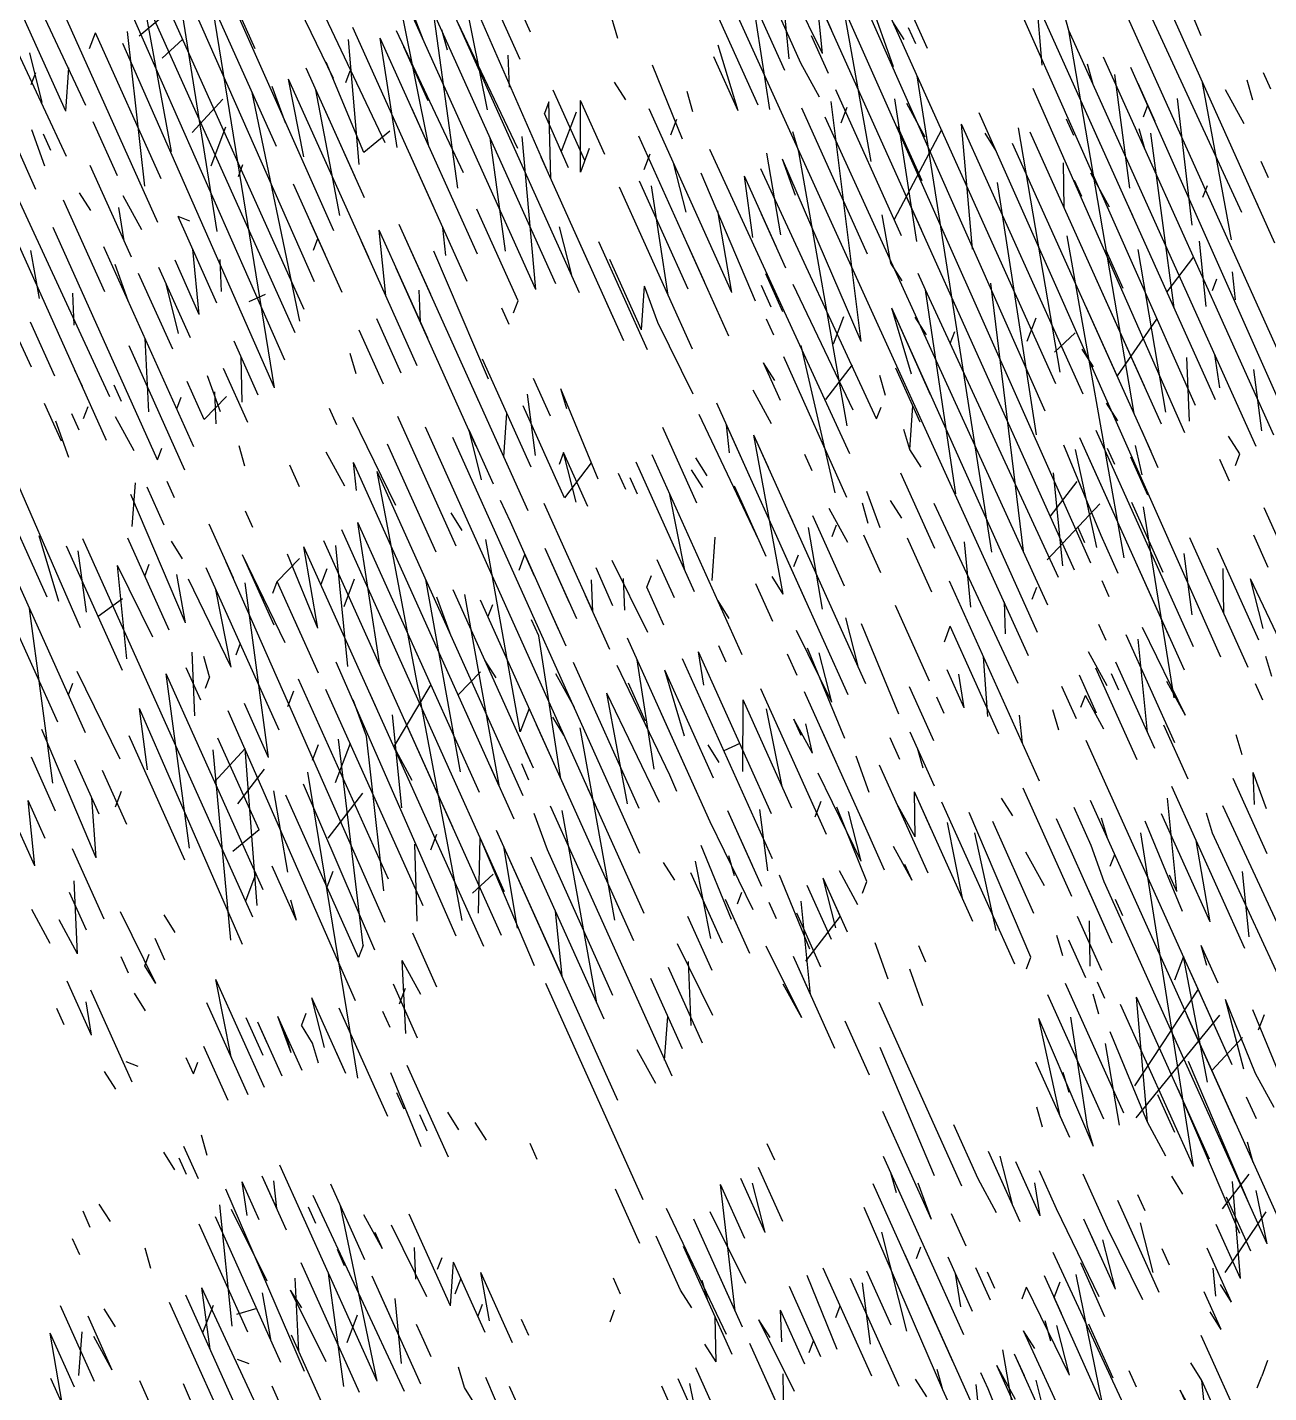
# Model space of a CAD drawing. Header units: metres. Extents: x 1851427 to 1852022, y 5183007 to 5183309.
# Drawn here: x 1851981.863 to 1851985.023, y 5183053.985 to 5183057.462 of the extents above; entities that cross this region are included whole.
import ezdxf

# ---------------------------------------------------------------- set-up
doc = ezdxf.new("R2010")
doc.units = ezdxf.units.M
doc.header["$LTSCALE"] = 2.5
doc.layers.add('FEUIL', color=7, linetype='CONTINUOUS')
doc.layers.add('TRONC', color=7, linetype='CONTINUOUS')
doc.layers.add('PRO_BAT', color=252, linetype='CONTINUOUS', lineweight=18)

# ---------------------------------------------------------------- blocks, each defined once
blk = doc.blocks.new('00_prunus')
at = {"layer": 'FEUIL', "color": 62, "linetype": 'Continuous'}
for p, q in [((1.3149, 6.2938), (1.64, 6.619)), ((1.0812, 5.989), (1.6908, 6.5986)), ((1.3657, 6.3142), (1.6553, 6.5986)), ((1.4876, 6.497), (1.5689, 6.5834)), ((1.6553, 6.3954), (1.7213, 6.5326)), ((1.3149, 6.0906), (1.7416, 6.5174)), ((1.3352, 6.0754), (1.7721, 6.5174)), ((1.5029, 6.0398), (1.9601, 6.497)), ((1.386, 6.4666), (1.4013, 6.4818)), ((1.4013, 6.4462), (1.4165, 6.4666)), ((1.5029, 6.0043), (1.9601, 6.4666)), ((1.8077, 6.2126), (1.9601, 6.4666)), ((1.2489, 6.0551), (1.64, 6.4462)), ((1.3657, 6.2786), (1.4673, 6.4462)), ((1.4013, 6.0398), (1.64, 6.4462)), ((1.4013, 6.4158), (1.4368, 6.4462)), ((1.0812, 5.9535), (1.5537, 6.431)), ((1.2336, 6.0754), (1.5892, 6.431)), ((1.386, 5.8519), (1.9601, 6.431)), ((1.4165, 6.2786), (1.4876, 6.4158)), ((1.5029, 6.2938), (1.5689, 6.4158)), ((1.7924, 6.365), (1.8432, 6.4158)), ((1.9093, 6.3142), (1.9601, 6.4158)), ((2.3868, 5.9027), (2.8948, 6.4158)), ((1.4013, 5.8366), (1.9601, 6.3954)), ((1.5181, 6.3802), (1.5181, 6.3954)), ((1.8229, 6.3294), (1.8788, 6.3954)), ((1.9296, 6.2938), (2.0312, 6.3954)), ((1.3505, 6.365), (1.3657, 6.3802)), ((1.8077, 6.365), (1.8229, 6.3802)), ((1.9093, 6.3142), (1.9804, 6.3802)), ((1.9448, 6.2278), (2.0312, 6.3802)), ((1.3352, 6.0398), (1.6553, 6.365)), ((1.4013, 6.177), (1.5029, 6.365)), ((1.9448, 6.2938), (1.9804, 6.365)), ((1.9448, 6.2786), (2.0312, 6.365)), ((1.4165, 6.3294), (1.4165, 6.3142)), ((1.4165, 5.7198), (2.0312, 6.3294)), ((1.5029, 5.8214), (1.7924, 6.3294)), ((1.9601, 6.2278), (2.0617, 6.3294)), ((2.2496, 6.177), (2.402, 6.3294)), ((1.1981, 5.8011), (1.7061, 6.3142)), ((1.3657, 6.0398), (1.64, 6.3142)), ((1.5029, 6.0551), (1.6553, 6.3142)), ((2.1633, 6.0551), (2.4173, 6.3142)), ((1.3657, 6.0043), (1.6553, 6.2938)), ((1.4673, 6.0398), (1.7213, 6.2938)), ((1.5689, 6.243), (1.5892, 6.2938)), ((1.6553, 6.1567), (1.7213, 6.2938)), ((1.6705, 6.2786), (1.6908, 6.2938)), ((1.7213, 6.1414), (1.8077, 6.2938)), ((2.082, 5.9382), (2.4376, 6.2938)), ((2.4884, 5.9738), (2.8084, 6.2938)), ((1.7416, 6.2786), (1.7569, 6.1567)), ((1.7416, 6.1414), (1.8788, 6.2786)), ((1.9804, 6.2126), (2.0312, 6.2786)), ((1.3657, 6.1922), (1.4013, 6.2634)), ((1.7416, 6.0043), (1.8788, 6.2634)), ((1.8585, 6.2634), (1.8585, 6.243)), ((1.9804, 6.2126), (2.0312, 6.2634)), ((2.148, 6.243), (2.1633, 6.2634)), ((1.3352, 6.2126), (1.3505, 6.243)), ((1.4013, 6.243), (1.4165, 6.1922)), ((1.4165, 5.7858), (1.8788, 6.243)), ((1.5029, 5.9738), (1.6553, 6.243)), ((2.1125, 5.9382), (2.4173, 6.243)), ((2.2649, 6.1059), (2.3512, 6.243)), ((1.3657, 6.2278), (1.3657, 6.2126)), ((1.3657, 6.0551), (1.4673, 6.2278)), ((1.7721, 6.1059), (1.894, 6.2278)), ((2.0312, 6.1567), (2.0972, 6.2278)), ((2.1328, 5.923), (2.4376, 6.2278)), ((2.2496, 6.2126), (2.2649, 6.2278)), ((2.2649, 6.0043), (2.3868, 6.2278)), ((2.3868, 5.6995), (2.6916, 6.2278)), ((2.3868, 5.8366), (2.7729, 6.2278)), ((1.3505, 5.8722), (1.5537, 6.2126)), ((2.0312, 6.1922), (2.0464, 6.2126)), ((1.7213, 5.9027), (1.894, 6.1922)), ((2.1125, 6.177), (2.1328, 6.1922)), ((1.7416, 6.0043), (1.9093, 6.177)), ((1.8788, 6.0906), (1.9296, 6.177)), ((1.9093, 6.0043), (2.082, 6.177)), ((2.0464, 6.1567), (2.0464, 6.177)), ((2.2496, 6.1414), (2.2649, 6.177)), ((2.3157, 6.0398), (2.402, 6.177)), ((1.4165, 6.1567), (1.4368, 6.0754)), ((1.6908, 5.923), (1.9296, 6.1567)), ((1.7061, 5.8722), (1.9956, 6.1567)), ((1.7416, 6.1059), (1.7721, 6.1567)), ((2.1125, 6.1059), (2.1633, 6.1567)), ((2.1328, 6.0754), (2.1633, 6.1567)), ((2.1328, 6.0906), (2.1988, 6.1567)), ((2.2649, 6.0246), (2.402, 6.1567)), ((2.3868, 5.8011), (2.7424, 6.1567)), ((1.2489, 6.0754), (1.2844, 6.1414)), ((1.3149, 6.1059), (1.3352, 6.1414)), ((1.3352, 6.0551), (1.3657, 6.1262)), ((1.4673, 5.8366), (1.6197, 6.1262)), ((1.8788, 6.0754), (1.9448, 6.1414)), ((1.8788, 6.0043), (1.9956, 6.1262)), ((1.894, 5.9535), (2.082, 6.1414)), ((1.9093, 6.0754), (1.9448, 6.1414)), ((1.9956, 6.0754), (2.0312, 6.1262)), ((2.0617, 6.1059), (2.0617, 6.1262)), ((2.148, 6.0754), (2.1988, 6.1262)), ((2.1633, 6.1414), (2.1633, 6.0906)), ((2.1633, 6.0551), (2.1988, 6.1414)), ((2.1988, 6.1414), (2.1988, 6.1262)), ((2.2141, 5.9382), (2.4173, 6.1414)), ((2.2141, 5.9027), (2.4528, 6.1414)), ((2.3512, 6.0246), (2.4173, 6.1414)), ((2.3665, 6.0246), (2.4884, 6.1414)), ((2.3868, 5.7706), (2.7576, 6.1414)), ((2.3868, 5.989), (2.4528, 6.1262)), ((1.5029, 6.1059), (1.5181, 6.0754)), ((1.5537, 6.1059), (1.5537, 6.0754)), ((2.1328, 6.1059), (2.1328, 6.0754)), ((2.59, 5.8366), (2.8592, 6.1059)), ((1.4165, 5.8214), (1.6908, 6.0906)), ((1.5689, 5.8722), (1.6908, 6.0906)), ((1.9093, 6.0043), (1.9601, 6.0906)), ((1.9601, 5.989), (2.0617, 6.0906)), ((1.9804, 5.9738), (2.0464, 6.0906)), ((2.1328, 5.923), (2.2141, 6.0906)), ((2.3868, 6.0043), (2.4681, 6.0906)), ((2.4376, 6.0906), (2.4376, 6.0754)), ((2.5189, 5.8519), (2.656, 6.0906)), ((2.6052, 5.923), (2.7068, 6.0906)), ((2.7221, 5.9382), (2.8796, 6.0906)), ((2.7424, 5.923), (2.91, 6.0906)), ((1.9296, 5.923), (2.082, 6.0754)), ((2.1836, 5.9535), (2.2496, 6.0754)), ((2.3868, 5.9738), (2.4884, 6.0754)), ((2.3868, 5.735), (2.7221, 6.0754)), ((2.6713, 6.0754), (2.6916, 6.0398)), ((1.2641, 6.0398), (1.2844, 6.0551)), ((1.4165, 5.7503), (1.7213, 6.0551)), ((1.64, 6.0551), (1.64, 6.0398)), ((1.6705, 5.989), (1.7213, 6.0551)), ((2.3868, 5.923), (2.4681, 6.0551)), ((2.3868, 5.9382), (2.5036, 6.0551)), ((2.4528, 5.9738), (2.5036, 6.0551)), ((2.6408, 6.0551), (2.656, 6.0246)), ((1.2641, 6.0246), (1.2641, 6.0398)), ((1.7213, 5.923), (1.8432, 6.0398)), ((1.9448, 6.0043), (1.9804, 6.0398)), ((2.3665, 6.0398), (2.3868, 6.0043)), ((2.6205, 5.8722), (2.7068, 6.0398)), ((2.7221, 5.8722), (2.8948, 6.0398)), ((1.2641, 6.0043), (1.2844, 6.0246)), ((1.7721, 6.0246), (1.7721, 5.989)), ((1.8585, 6.0043), (1.8788, 6.0246)), ((2.3868, 5.7858), (2.5392, 6.0246)), ((2.3868, 5.6995), (2.7068, 6.0246)), ((2.6052, 5.8874), (2.7424, 6.0246)), ((2.7424, 6.0043), (2.7424, 6.0246)), ((1.2336, 5.8011), (1.4368, 6.0043)), ((1.3657, 5.9738), (1.386, 6.0043)), ((1.9804, 5.9027), (2.082, 6.0043)), ((2.0109, 5.9027), (2.1125, 6.0043)), ((2.0972, 5.9535), (2.1328, 6.0043)), ((2.5697, 6.0043), (2.59, 5.9535)), ((1.1625, 5.9382), (1.2133, 5.989)), ((1.2336, 5.7706), (1.4521, 5.989)), ((2.148, 5.9027), (2.2344, 5.989)), ((1.386, 5.8722), (1.4521, 5.9738)), ((1.386, 5.8874), (1.4673, 5.9738)), ((1.6908, 5.9535), (1.7061, 5.9738)), ((1.7061, 5.8214), (1.8077, 5.9738)), ((1.7416, 5.9738), (1.7569, 5.923)), ((1.9804, 5.9382), (2.0109, 5.9738)), ((1.9956, 5.923), (2.0109, 5.9738)), ((2.5544, 5.9738), (2.5544, 5.923)), ((2.7424, 5.923), (2.7576, 5.9738)), ((2.7424, 5.8214), (2.8948, 5.9738)), ((2.7729, 5.923), (2.8084, 5.9738)), ((1.1828, 5.923), (1.2133, 5.9535)), ((1.64, 5.9027), (1.6553, 5.9535)), ((1.6908, 5.8214), (1.8229, 5.9535)), ((2.2496, 5.923), (2.2649, 5.9535)), ((2.7932, 5.9535), (2.7932, 5.9382)), ((1.2336, 5.735), (1.3505, 5.9382)), ((1.4165, 5.8366), (1.4673, 5.9382)), ((1.4368, 5.9382), (1.4521, 5.8874)), ((1.6908, 5.923), (1.6908, 5.9382)), ((1.8229, 5.923), (1.8432, 5.9382)), ((2.0312, 5.923), (2.0464, 5.9382)), ((2.2496, 5.8722), (2.3157, 5.9382)), ((2.5189, 5.9382), (2.5189, 5.923)), ((1.1625, 5.8366), (1.2489, 5.923)), ((1.1625, 5.8011), (1.2844, 5.923)), ((1.4013, 5.923), (1.4368, 5.8366)), ((1.64, 5.9027), (1.6553, 5.923)), ((2.2344, 5.8214), (2.336, 5.923)), ((2.3004, 5.8519), (2.336, 5.923)), ((1.0609, 5.7706), (1.1981, 5.9027)), ((1.1625, 5.8519), (1.1981, 5.9027)), ((1.2133, 5.8519), (1.2336, 5.9027)), ((1.2489, 5.8366), (1.2844, 5.9027)), ((2.148, 5.8874), (2.148, 5.9027)), ((2.2344, 5.7858), (2.3512, 5.9027)), ((2.3512, 5.8366), (2.4173, 5.9027)), ((2.148, 5.8722), (2.1633, 5.8874)), ((2.402, 5.8722), (2.402, 5.8874)), ((2.7424, 5.8722), (2.7576, 5.8874)), ((2.7424, 5.8519), (2.7729, 5.8874)), ((2.2496, 5.8366), (2.2649, 5.8722)), ((2.6205, 5.8011), (2.6916, 5.8722)), ((1.4165, 5.6842), (1.5892, 5.8519)), ((1.5892, 5.6182), (1.8229, 5.8519)), ((1.6045, 5.5979), (1.8585, 5.8519)), ((1.7213, 5.6842), (1.8229, 5.8519)), ((1.7416, 5.8366), (1.7569, 5.8519)), ((1.7721, 5.735), (1.894, 5.8519)), ((1.8432, 5.8214), (1.8585, 5.8519)), ((2.4884, 5.7706), (2.5697, 5.8519)), ((2.5544, 5.8519), (2.5697, 5.8519)), ((2.5697, 5.6182), (2.8084, 5.8519)), ((2.6052, 5.8214), (2.6408, 5.8519)), ((2.6713, 5.6182), (2.91, 5.8519)), ((1.64, 5.8011), (1.6705, 5.8366)), ((2.6205, 5.8011), (2.6408, 5.8366)), ((2.6713, 5.8214), (2.6916, 5.8366)), ((1.5029, 5.7503), (1.5384, 5.8214)), ((1.5689, 5.8011), (1.5892, 5.8214)), ((1.6553, 5.8011), (1.6705, 5.8214)), ((1.8585, 5.7503), (1.9296, 5.8214)), ((1.9804, 5.735), (2.0617, 5.8214)), ((2.0464, 5.8011), (2.0617, 5.8214)), ((2.0617, 5.7858), (2.0972, 5.8214)), ((2.0617, 5.7198), (2.1633, 5.8214)), ((2.2496, 5.7706), (2.3004, 5.8214)), ((2.4884, 5.7858), (2.5036, 5.8214)), ((2.5036, 5.7503), (2.5392, 5.8214)), ((2.5544, 5.5674), (2.8084, 5.8214)), ((2.6205, 5.735), (2.7068, 5.8214)), ((1.2133, 5.7198), (1.2997, 5.8011)), ((1.4368, 5.7858), (1.4368, 5.8011)), ((1.5892, 5.7858), (1.6045, 5.8011)), ((1.6705, 5.7706), (1.7061, 5.8011)), ((1.8585, 5.7858), (1.8788, 5.8011)), ((2.0617, 5.735), (2.0972, 5.8011)), ((2.2649, 5.7503), (2.3157, 5.8011)), ((2.4376, 5.8011), (2.4528, 5.7858)), ((2.5036, 5.7503), (2.5544, 5.8011)), ((1.2133, 5.6842), (1.3149, 5.7858)), ((1.2489, 5.6842), (1.2997, 5.7858)), ((1.6197, 5.7503), (1.6553, 5.7858)), ((1.6553, 5.7198), (1.7213, 5.7858)), ((1.6908, 5.7706), (1.6908, 5.7858)), ((1.7416, 5.5979), (1.9296, 5.7858)), ((1.8077, 5.7706), (1.8229, 5.7858)), ((1.8585, 5.7706), (1.8788, 5.7858)), ((2.0109, 5.6995), (2.0972, 5.7858)), ((2.0464, 5.669), (2.1633, 5.7858)), ((2.4528, 5.5979), (2.6408, 5.7858)), ((2.4884, 5.5674), (2.7068, 5.7858)), ((2.5036, 5.7198), (2.5697, 5.7858)), ((1.3505, 5.5826), (1.5384, 5.7706)), ((1.4521, 5.735), (1.4673, 5.7706)), ((1.6705, 5.6842), (1.7213, 5.7706)), ((1.8229, 5.6487), (1.9448, 5.7706)), ((2.0972, 5.7198), (2.1125, 5.7706)), ((2.5189, 5.7198), (2.5544, 5.7706)), ((2.5189, 5.6995), (2.59, 5.7706)), ((1.2336, 5.669), (1.3149, 5.7503)), ((1.8432, 5.669), (1.894, 5.7503)), ((1.9296, 5.735), (1.9448, 5.7503)), ((1.9448, 5.735), (1.9601, 5.7503)), ((1.9804, 5.6995), (2.0312, 5.7503)), ((1.9956, 5.7503), (2.0109, 5.6995)), ((1.9956, 5.6995), (2.0312, 5.7503)), ((2.0312, 5.7503), (2.0312, 5.735)), ((2.6916, 5.6995), (2.7221, 5.7503)), ((1.2489, 5.6487), (1.3352, 5.735)), ((1.2997, 5.7198), (1.3149, 5.735)), ((1.7213, 5.735), (1.7213, 5.7198)), ((2.0972, 5.6842), (2.148, 5.735)), ((2.1125, 5.6842), (2.148, 5.735)), ((2.402, 5.6842), (2.4528, 5.735)), ((1.3149, 5.6842), (1.3505, 5.7198)), ((1.4165, 5.6182), (1.5181, 5.7198)), ((1.5181, 5.6995), (1.5181, 5.7198)), ((1.7416, 5.2626), (2.1988, 5.7198)), ((1.7721, 5.3286), (2.1633, 5.7198)), ((1.8077, 5.669), (1.8229, 5.7198)), ((2.1125, 5.5979), (2.2344, 5.7198)), ((2.4173, 5.669), (2.4376, 5.7198)), ((2.6408, 5.6842), (2.656, 5.7198)), ((1.3352, 5.6842), (1.3352, 5.6995)), ((1.3352, 5.669), (1.3657, 5.6995)), ((1.4368, 5.6334), (1.4673, 5.6995)), ((1.7213, 5.6842), (1.7416, 5.6995)), ((2.3004, 5.6842), (2.3157, 5.6995)), ((2.402, 5.6487), (2.4528, 5.6995)), ((2.5189, 5.6182), (2.5544, 5.6995)), ((1.0812, 5.6487), (1.1117, 5.6842)), ((1.0965, 5.6487), (1.1117, 5.6842)), ((1.5384, 5.5979), (1.6197, 5.6842)), ((1.6045, 5.6334), (1.64, 5.6842)), ((1.7213, 5.6487), (1.7569, 5.6842)), ((2.1328, 5.5826), (2.2344, 5.6842)), ((2.4376, 5.6487), (2.4681, 5.6842)), ((2.4528, 5.5674), (2.5697, 5.6842)), ((1.0609, 5.5979), (1.132, 5.669)), ((1.3505, 5.6487), (1.3657, 5.669)), ((1.4673, 5.6334), (1.4876, 5.669)), ((1.4673, 5.6334), (1.5029, 5.669)), ((1.8432, 5.6334), (1.8788, 5.669)), ((2.4376, 5.669), (2.4528, 5.6334)), ((2.4376, 5.6334), (2.4528, 5.669)), ((2.4528, 5.6334), (2.4884, 5.669)), ((2.6408, 5.6182), (2.6916, 5.669)), ((1.386, 5.6182), (1.4013, 5.6487)), ((1.6197, 5.5826), (1.6908, 5.6487)), ((1.7721, 5.6334), (1.7924, 5.6487)), ((1.8585, 5.5826), (1.9296, 5.6487)), ((1.8788, 5.6334), (1.8788, 5.6487)), ((1.9296, 5.3439), (2.2344, 5.6487)), ((1.9448, 5.1762), (2.2344, 5.6487)), ((1.9601, 5.5471), (2.0617, 5.6487)), ((1.9601, 5.3439), (2.2649, 5.6487)), ((2.2496, 5.6182), (2.2649, 5.6487)), ((2.2649, 5.6182), (2.3004, 5.6487)), ((2.4884, 5.6334), (2.4884, 5.6487)), ((0.9085, 5.415), (1.132, 5.6334)), ((1.0457, 5.481), (1.1981, 5.6334)), ((1.4876, 5.6182), (1.5029, 5.6334)), ((1.6197, 5.5826), (1.6553, 5.6334)), ((1.8432, 5.5979), (1.8788, 5.6334)), ((1.894, 5.5979), (1.9093, 5.6334)), ((1.9093, 5.5979), (1.9448, 5.6334)), ((1.9296, 5.5826), (1.9804, 5.6334)), ((1.9448, 5.5674), (2.0109, 5.6334)), ((2.1125, 5.6182), (2.1328, 5.6334)), ((2.148, 5.5979), (2.1836, 5.6334)), ((2.5544, 5.6182), (2.5697, 5.6334)), ((1.1473, 5.5166), (1.1981, 5.6182)), ((1.6705, 5.5979), (1.6908, 5.6182)), ((1.9296, 5.5826), (1.9448, 5.6182)), ((1.9601, 5.415), (2.082, 5.6182)), ((2.0312, 5.5979), (2.0312, 5.6182)), ((2.3157, 5.5979), (2.336, 5.6182)), ((2.3868, 5.5979), (2.402, 5.6182)), ((0.8933, 5.3642), (1.132, 5.5979)), ((1.0101, 5.3439), (1.2641, 5.5979)), ((1.0965, 5.4963), (1.1981, 5.5979)), ((1.4876, 5.5826), (1.5029, 5.5979)), ((1.7569, 5.5826), (1.7721, 5.5979)), ((2.59, 5.5826), (2.59, 5.5979)), ((0.8425, 5.1407), (1.2844, 5.5826)), ((1.0965, 5.4963), (1.1473, 5.5826)), ((1.132, 5.4963), (1.2133, 5.5826)), ((1.64, 5.4302), (1.7924, 5.5826)), ((1.7721, 5.5471), (1.7924, 5.5826)), ((1.9804, 5.3286), (2.2344, 5.5826)), ((2.148, 5.4302), (2.2344, 5.5826)), ((2.4884, 5.5674), (2.4884, 5.5826)), ((2.59, 5.5674), (2.6052, 5.5826)), ((1.0101, 5.2118), (1.2133, 5.5674)), ((1.0457, 5.4963), (1.0812, 5.5674)), ((1.2641, 5.5318), (1.2997, 5.5674)), ((1.2641, 5.4658), (1.3657, 5.5674)), ((1.4876, 5.5471), (1.5029, 5.5674)), ((1.5689, 5.4302), (1.7061, 5.5674)), ((1.6197, 5.3794), (1.8077, 5.5674)), ((1.7569, 5.4455), (1.8788, 5.5674)), ((2.0109, 5.3286), (2.2496, 5.5674)), ((2.5036, 5.3439), (2.7221, 5.5674)), ((2.59, 5.5318), (2.6205, 5.5674)), ((1.2844, 5.5166), (1.3149, 5.5471)), ((1.3657, 5.5318), (1.386, 5.5471)), ((1.5892, 5.5166), (1.6197, 5.5471)), ((1.6197, 5.5166), (1.64, 5.5471)), ((1.6197, 5.5166), (1.6553, 5.5471)), ((1.6197, 5.4455), (1.7213, 5.5471)), ((1.64, 5.4658), (1.6908, 5.5471)), ((1.6908, 5.4658), (1.7213, 5.5471)), ((1.7213, 5.4455), (1.8229, 5.5471)), ((1.7416, 5.227), (2.0617, 5.5471)), ((1.7721, 5.481), (1.8229, 5.5471)), ((1.7924, 5.4302), (1.8585, 5.5471)), ((1.894, 5.1762), (2.2649, 5.5471)), ((1.9296, 5.3794), (2.0972, 5.5471)), ((1.9601, 5.3439), (2.082, 5.5471)), ((2.0109, 5.3439), (2.1328, 5.5471)), ((2.0464, 5.5471), (2.0464, 5.5318)), ((2.1836, 5.415), (2.2496, 5.5471)), ((2.3512, 5.5318), (2.3665, 5.5471)), ((1.2336, 5.5166), (1.2336, 5.5318)), ((1.4368, 5.4302), (1.5384, 5.5318)), ((1.5384, 5.4963), (1.5689, 5.5318)), ((1.7721, 5.4302), (1.8788, 5.5318)), ((1.894, 5.3794), (1.9804, 5.5318)), ((1.9093, 5.1559), (2.2852, 5.5318)), ((2.2344, 5.4455), (2.2852, 5.5318)), ((2.4528, 5.4963), (2.4884, 5.5318)), ((2.4884, 5.481), (2.5036, 5.5318)), ((1.2844, 5.3794), (1.4165, 5.5166)), ((1.2997, 5.4302), (1.386, 5.5166)), ((1.2997, 5.3642), (1.4521, 5.5166)), ((1.3657, 5.3947), (1.4876, 5.5166)), ((1.4673, 5.4658), (1.4876, 5.5166)), ((1.7924, 5.3794), (1.9296, 5.5166)), ((2.2141, 5.5166), (2.2141, 5.481)), ((2.2344, 5.4455), (2.3004, 5.5166)), ((2.2496, 5.5166), (2.2496, 5.4963)), ((2.2852, 5.5166), (2.3004, 5.481)), ((2.3868, 5.3947), (2.5036, 5.5166)), ((2.5544, 5.3642), (2.7068, 5.5166)), ((0.8933, 5.1559), (1.2336, 5.4963)), ((1.1981, 5.4658), (1.2133, 5.481)), ((1.1981, 5.4302), (1.2489, 5.481)), ((1.2997, 5.4658), (1.3352, 5.4963)), ((1.3352, 5.3947), (1.4013, 5.4963)), ((1.386, 5.415), (1.4368, 5.4963)), ((1.7061, 5.4963), (1.7213, 5.481)), ((1.7213, 5.4658), (1.7416, 5.481)), ((1.7721, 5.3947), (1.8788, 5.4963)), ((1.8077, 5.3794), (1.8788, 5.4963)), ((2.0312, 5.1407), (2.3665, 5.481)), ((2.2496, 5.4302), (2.3004, 5.481)), ((2.2649, 5.415), (2.3512, 5.4963)), ((2.3004, 5.4658), (2.3004, 5.481)), ((1.0812, 5.4455), (1.0965, 5.4658)), ((1.4876, 5.415), (1.5384, 5.4658)), ((1.5029, 5.3947), (1.5689, 5.4658)), ((1.5181, 5.415), (1.5537, 5.4658)), ((1.5892, 5.4455), (1.5892, 5.4658)), ((2.0312, 5.4658), (2.0464, 5.4302)), ((2.2344, 5.2778), (2.336, 5.4658)), ((2.2344, 5.3134), (2.3868, 5.4658)), ((2.402, 5.3794), (2.4884, 5.4658)), ((1.0304, 5.3134), (1.1117, 5.4455)), ((1.1117, 5.4455), (1.1117, 5.415)), ((1.1981, 5.3947), (1.2336, 5.4302)), ((1.2133, 5.3947), (1.2336, 5.4455)), ((1.4521, 5.415), (1.4673, 5.4302)), ((1.6197, 5.3642), (1.6553, 5.4302)), ((1.7721, 5.2423), (1.894, 5.4455)), ((1.9601, 5.4455), (1.9601, 5.415)), ((2.082, 5.4302), (2.0972, 5.3439)), ((2.1836, 5.0899), (2.5392, 5.4455)), ((2.3157, 5.3642), (2.3665, 5.4455)), ((2.3157, 5.3642), (2.402, 5.4455)), ((2.3868, 5.3947), (2.4173, 5.4455)), ((2.4173, 5.3642), (2.4884, 5.4302)), ((2.4376, 5.3286), (2.4884, 5.4302)), ((2.4376, 5.3134), (2.5544, 5.4302)), ((2.4528, 5.4302), (2.4528, 5.4455)), ((2.5036, 5.3642), (2.5392, 5.4302)), ((2.5392, 5.3642), (2.59, 5.4302)), ((0.9288, 5.3286), (1.0101, 5.415)), ((0.9796, 5.3439), (1.0457, 5.415)), ((0.9949, 5.3947), (0.9949, 5.415)), ((0.9949, 5.3439), (1.0457, 5.415)), ((1.0812, 5.415), (1.1117, 5.2778)), ((1.2133, 5.3794), (1.2489, 5.415)), ((1.2489, 5.3947), (1.2641, 5.415)), ((1.6197, 5.3439), (1.6908, 5.415)), ((1.9448, 5.1559), (2.1988, 5.415)), ((2.4528, 5.227), (2.6408, 5.415)), ((1.0457, 5.3947), (1.0965, 5.2423)), ((1.5029, 5.3794), (1.5029, 5.3947)), ((1.5029, 5.3642), (1.5384, 5.3947)), ((1.6197, 5.3134), (1.7061, 5.3947)), ((2.3157, 5.3947), (2.3157, 5.3794)), ((2.4681, 5.3947), (2.4884, 5.3642)), ((0.9949, 5.227), (1.1473, 5.3794)), ((1.0101, 5.3794), (1.0304, 5.3286)), ((1.0101, 5.2118), (1.1625, 5.3642)), ((1.0812, 5.2423), (1.1473, 5.3794)), ((1.1117, 5.2423), (1.2336, 5.3642)), ((1.1828, 5.3642), (1.1981, 5.3794)), ((1.2844, 5.3642), (1.2844, 5.3794)), ((1.5029, 5.3286), (1.5537, 5.3794)), ((1.5181, 5.3286), (1.5537, 5.3794)), ((1.5181, 5.3134), (1.5689, 5.3642)), ((1.64, 5.2931), (1.7061, 5.3642)), ((1.9296, 5.3642), (1.9448, 5.3794)), ((1.9956, 5.1762), (2.1988, 5.3794)), ((2.0464, 5.1915), (2.2344, 5.3794)), ((2.0617, 5.2778), (2.1125, 5.3794)), ((2.2344, 5.3439), (2.2344, 5.3642)), ((2.336, 5.2931), (2.3665, 5.3642)), ((2.336, 5.3439), (2.3512, 5.3642)), ((1.132, 5.227), (1.2489, 5.3439)), ((1.5181, 5.3439), (1.5384, 5.2778)), ((1.5181, 5.2423), (1.5689, 5.3439)), ((1.64, 5.0899), (1.894, 5.3439)), ((1.6553, 5.2626), (1.7061, 5.3439)), ((1.7569, 5.1407), (1.8788, 5.3439)), ((2.0464, 5.1762), (2.1328, 5.3439)), ((2.336, 5.3439), (2.336, 5.3286)), ((2.336, 5.3134), (2.3665, 5.3439)), ((2.4681, 5.1559), (2.5697, 5.3439)), ((1.0812, 5.2423), (1.1625, 5.3286)), ((1.1473, 5.2118), (1.2133, 5.3286)), ((1.5181, 5.2778), (1.5689, 5.3286)), ((1.64, 5.3134), (1.64, 5.3286)), ((2.0464, 5.1051), (2.1633, 5.3286)), ((2.148, 5.3286), (2.148, 5.2778)), ((2.1836, 5.1254), (2.3868, 5.3286)), ((2.2344, 5.2778), (2.2852, 5.3286)), ((2.2852, 5.1407), (2.3868, 5.3286)), ((2.4884, 5.227), (2.59, 5.3286)), ((1.1117, 5.227), (1.1625, 5.3134)), ((1.132, 5.1915), (1.2489, 5.3134)), ((1.1828, 5.2118), (1.2489, 5.3134)), ((1.64, 5.2626), (1.6908, 5.3134)), ((2.0312, 5.0391), (2.3004, 5.3134)), ((2.1836, 5.3134), (2.1836, 5.2931)), ((1.7416, 5.1559), (1.8788, 5.2931)), ((1.8077, 5.1559), (1.9448, 5.2931)), ((2.402, 5.2118), (2.4884, 5.2931)), ((1.5181, 5.2423), (1.5537, 5.2778)), ((1.64, 5.227), (1.6908, 5.2778)), ((1.7416, 5.1254), (1.894, 5.2778)), ((1.8432, 5.1559), (1.9601, 5.2778)), ((1.8788, 5.1915), (1.9296, 5.2778)), ((1.9296, 5.1915), (1.9601, 5.2778)), ((1.9956, 4.9527), (2.1836, 5.2778)), ((2.1125, 5.2778), (2.1328, 5.2118)), ((2.1836, 5.1051), (2.2649, 5.2778)), ((2.1836, 5.0543), (2.402, 5.2778)), ((2.2141, 5.1915), (2.3004, 5.2778)), ((2.2649, 5.2778), (2.2852, 5.227)), ((2.3665, 5.2118), (2.402, 5.2778)), ((2.4884, 5.2626), (2.4884, 5.2778)), ((0.9441, 5.2423), (0.9593, 5.2626)), ((1.1625, 5.1915), (1.2336, 5.2626)), ((2.0109, 5.2626), (2.0109, 5.2423)), ((2.0312, 5.1051), (2.1836, 5.2626)), ((2.1988, 5.0543), (2.3004, 5.2626)), ((2.2344, 5.2626), (2.2496, 5.2118)), ((1.5181, 5.2118), (1.5537, 5.2423)), ((1.6197, 5.1762), (1.6908, 5.2423)), ((1.9296, 5.2423), (1.9448, 5.2118)), ((1.9956, 5.1559), (2.0312, 5.2423)), ((2.0464, 5.0899), (2.1988, 5.2423)), ((2.1633, 5.1559), (2.2141, 5.2423)), ((2.2852, 5.1254), (2.402, 5.2423)), ((0.9441, 5.227), (0.9593, 5.1762)), ((1.64, 5.1559), (1.6705, 5.227)), ((1.8077, 5.1559), (1.8432, 5.227)), ((0.8933, 5.1559), (0.9288, 5.2118)), ((0.9085, 5.1051), (0.9593, 5.2118)), ((1.1981, 5.1915), (1.2133, 5.2118)), ((1.6197, 5.1407), (1.6908, 5.2118)), ((2.3868, 5.0899), (2.5036, 5.2118)), ((0.9085, 5.1915), (0.9288, 5.1051)), ((0.9085, 5.1407), (0.9593, 5.1915)), ((1.0101, 5.1762), (1.0304, 5.1915)), ((1.64, 5.1254), (1.7061, 5.1915)), ((2.2141, 5.1915), (2.2344, 5.1559)), ((2.3665, 5.1407), (2.4173, 5.1915)), ((2.402, 5.1407), (2.4528, 5.1915)), ((2.1125, 5.1762), (2.1125, 5.1559)), ((2.3868, 5.1559), (2.3868, 5.1762)), ((2.4528, 5.1254), (2.5036, 5.1762)), ((0.9085, 5.1051), (0.9593, 5.1559)), ((1.0457, 5.1407), (1.0609, 5.1559)), ((1.6553, 5.1051), (1.6705, 5.1559)), ((2.1328, 5.1051), (2.1836, 5.1559)), ((2.3868, 5.0899), (2.4173, 5.1559)), ((0.9949, 5.0543), (1.0812, 5.1407)), ((1.1473, 5.1051), (1.1828, 5.1407)), ((1.1625, 5.0899), (1.2133, 5.1407)), ((1.1981, 5.0899), (1.2336, 5.1407)), ((1.9448, 5.0899), (1.9956, 5.1407)), ((2.1988, 5.1407), (2.1988, 5.1051)), ((0.9085, 5.0746), (0.9593, 5.1254)), ((1.0101, 5.0746), (1.0457, 5.1254)), ((1.1625, 5.0899), (1.1828, 5.1254)), ((1.1828, 5.0746), (1.2336, 5.1254)), ((2.1328, 5.1051), (2.148, 5.1254)), ((2.4528, 5.0543), (2.4884, 5.1254)), ((2.4528, 5.0899), (2.4884, 5.1254)), ((0.9288, 5.0746), (0.9441, 5.1051)), ((0.9949, 5.0899), (1.0101, 5.1051)), ((1.0101, 5.0391), (1.0812, 5.1051)), ((1.2133, 5.0746), (1.2489, 5.1051)), ((1.6553, 5.0746), (1.6908, 5.1051)), ((1.9601, 5.0238), (1.9956, 5.1051)), ((1.9601, 5.0746), (1.9956, 5.1051)), ((2.0464, 5.1051), (2.0464, 5.0899)), ((2.4528, 5.0543), (2.5036, 5.1051)), ((1.0457, 5.0391), (1.0812, 5.0899)), ((1.0457, 5.0391), (1.0965, 5.0899)), ((1.2133, 4.9375), (1.3657, 5.0899)), ((2.3512, 5.0238), (2.4173, 5.0899)), ((0.9085, 5.0391), (0.9441, 5.0746)), ((1.2844, 5.0391), (1.3149, 5.0746)), ((1.9448, 5.0238), (1.9956, 5.0746)), ((1.9804, 5.0746), (1.9804, 5.0543)), ((1.0457, 5.0035), (1.0965, 5.0543)), ((1.1981, 4.8867), (1.3657, 5.0543)), ((1.4876, 5.0391), (1.5029, 5.0543)), ((2.2649, 5.0391), (2.2852, 5.0543)), ((2.3665, 4.973), (2.402, 5.0543)), ((1.0101, 4.9019), (1.0965, 5.0391)), ((1.9804, 5.0238), (1.9956, 5.0391)), ((2.2649, 4.973), (2.336, 5.0391)), ((2.3665, 5.0035), (2.402, 5.0391)), ((0.8425, 5.0238), (0.8425, 5.0035)), ((1.1117, 5.0035), (1.1117, 5.0238)), ((1.1981, 4.8511), (1.3657, 5.0238)), ((1.4521, 4.973), (1.5029, 5.0238)), ((1.9448, 4.9222), (2.0464, 5.0238)), ((2.0109, 4.9527), (2.082, 5.0238)), ((2.0464, 4.973), (2.082, 5.0238)), ((2.2649, 5.0035), (2.2852, 5.0238)), ((0.8425, 4.9883), (0.8425, 5.0035)), ((0.8577, 4.9527), (0.9085, 5.0035)), ((0.9949, 4.8867), (1.1117, 5.0035)), ((1.0609, 4.9222), (1.1473, 5.0035)), ((1.1473, 4.9883), (1.1473, 5.0035)), ((1.1828, 4.9883), (1.1981, 5.0035)), ((1.1828, 4.973), (1.2133, 5.0035)), ((1.2641, 4.9019), (1.3352, 5.0035)), ((1.2844, 4.9883), (1.2844, 5.0035)), ((1.4673, 4.9527), (1.5029, 5.0035)), ((1.4673, 4.9527), (1.5181, 5.0035)), ((2.082, 5.0035), (2.082, 4.9883)), ((2.0972, 4.9019), (2.1988, 5.0035)), ((2.148, 4.9222), (2.1988, 5.0035)), ((2.2852, 4.9883), (2.2852, 5.0035)), ((2.3665, 4.973), (2.402, 5.0035)), ((1.0101, 4.9375), (1.0609, 4.9883)), ((1.1981, 4.9527), (1.2336, 4.9883)), ((1.2133, 4.9527), (1.2336, 4.9883)), ((1.4673, 4.8511), (1.5384, 4.9883)), ((1.4876, 4.9375), (1.5384, 4.9883)), ((1.8585, 4.9019), (1.9448, 4.9883)), ((2.0617, 4.973), (2.082, 4.9883)), ((2.0617, 4.9375), (2.1125, 4.9883)), ((2.082, 4.9527), (2.1125, 4.9883)), ((0.8577, 4.8714), (0.9085, 4.973)), ((0.8577, 4.9222), (0.9085, 4.973)), ((1.0609, 4.9222), (1.0965, 4.973)), ((1.894, 4.9019), (1.9601, 4.973)), ((2.1125, 4.9375), (2.148, 4.973)), ((2.1125, 4.9527), (2.1328, 4.973)), ((2.1125, 4.8867), (2.1988, 4.973)), ((0.7714, 4.8003), (0.9288, 4.9527)), ((0.8577, 4.6835), (1.132, 4.9527)), ((1.2336, 4.9222), (1.2641, 4.9527)), ((1.2844, 4.9019), (1.3352, 4.9527)), ((1.4673, 4.8867), (1.5384, 4.9527)), ((2.2649, 4.9375), (2.2852, 4.9527)), ((1.2489, 4.8359), (1.3505, 4.9375)), ((1.2844, 4.8359), (1.386, 4.9375)), ((1.2997, 4.8714), (1.3352, 4.9375)), ((1.4673, 4.8511), (1.5537, 4.9375)), ((1.894, 4.9222), (1.9093, 4.9375)), ((2.2496, 4.8511), (2.336, 4.9375)), ((2.3157, 4.8867), (2.3665, 4.9375)), ((0.9949, 4.7851), (1.132, 4.9222)), ((1.0965, 4.8359), (1.1473, 4.9222)), ((1.3352, 4.8511), (1.4013, 4.9222)), ((2.1328, 4.8714), (2.1836, 4.9222)), ((2.3157, 4.8867), (2.336, 4.9222)), ((1.0609, 4.8511), (1.0965, 4.9019)), ((1.0812, 4.8359), (1.1473, 4.9019)), ((1.3505, 4.8867), (1.3505, 4.9019)), ((1.3505, 4.8359), (1.4165, 4.9019)), ((1.4521, 4.8003), (1.5537, 4.9019)), ((2.1836, 4.8867), (2.1836, 4.9019)), ((2.1836, 4.8867), (2.1988, 4.9019)), ((2.3512, 4.8867), (2.3665, 4.9019)), ((2.3512, 4.8867), (2.3665, 4.9019)), ((1.0812, 4.8003), (1.1473, 4.8714)), ((1.1117, 4.7698), (1.1625, 4.8714)), ((1.1981, 4.8511), (1.2133, 4.8714)), ((1.3657, 4.8206), (1.4165, 4.8714)), ((1.4013, 4.8359), (1.4165, 4.8714)), ((1.5029, 4.8511), (1.5181, 4.8714)), ((2.2496, 4.8714), (2.2649, 4.8714)), ((1.2133, 4.8359), (1.2336, 4.8511)), ((1.3657, 4.8359), (1.3657, 4.8511)), ((1.4165, 4.8359), (1.4368, 4.8511)), ((1.5181, 4.8359), (1.5384, 4.8511)), ((2.2649, 4.8359), (2.2852, 4.8511)), ((1.4673, 4.7851), (1.4876, 4.8359)), ((1.6045, 4.8206), (1.6197, 4.8359)), ((1.2997, 4.6835), (1.4368, 4.8206)), ((1.7924, 4.7343), (1.8788, 4.8206)), ((1.8432, 4.6174), (2.0464, 4.8206)), ((1.9093, 4.7495), (1.9804, 4.8206)), ((2.1328, 4.8003), (2.148, 4.8206)), ((1.3657, 4.7495), (1.386, 4.8003)), ((1.4673, 4.7851), (1.4876, 4.8003)), ((1.6045, 4.7851), (1.6045, 4.8003)), ((1.7061, 4.719), (1.7721, 4.7851)), ((1.7416, 4.7343), (1.7721, 4.7851)), ((1.7416, 4.719), (1.8077, 4.7851)), ((1.7924, 4.7343), (1.8077, 4.7851)), ((1.8077, 4.6174), (1.9956, 4.8003)), ((1.8229, 4.7343), (1.894, 4.8003)), ((1.8229, 4.7851), (1.8229, 4.7698)), ((1.8432, 4.6174), (1.9601, 4.8003)), ((1.8432, 4.7495), (1.8585, 4.7851)), ((1.894, 4.7698), (1.9296, 4.8003)), ((1.894, 4.7698), (1.9093, 4.7851)), ((1.9804, 4.7698), (1.9956, 4.7851)), ((2.0312, 4.7698), (2.0464, 4.8003)), ((2.0312, 4.7698), (2.0617, 4.8003)), ((2.0464, 4.7495), (2.082, 4.7851)), ((2.0617, 4.7495), (2.082, 4.7851)), ((2.1328, 4.7698), (2.1633, 4.8003)), ((2.148, 4.7698), (2.1633, 4.7851)), ((2.1633, 4.7698), (2.1836, 4.7851)), ((1.4165, 4.6987), (1.4876, 4.7698)), ((1.7924, 4.7698), (1.7924, 4.7495)), ((1.9296, 4.5971), (2.0972, 4.7698)), ((1.0457, 4.2923), (1.5029, 4.7495)), ((1.4368, 4.6682), (1.4876, 4.7495)), ((1.6908, 4.7343), (1.7061, 4.7495)), ((1.6908, 4.7343), (1.7061, 4.7495)), ((1.7569, 4.7495), (1.7569, 4.7343)), ((2.0312, 4.6174), (2.0972, 4.7495)), ((1.0812, 4.2923), (1.5181, 4.7343)), ((1.7924, 4.6327), (1.8788, 4.719)), ((1.8229, 4.6479), (1.8585, 4.719)), ((1.8585, 4.5971), (1.9804, 4.719)), ((1.8788, 4.5971), (1.9448, 4.719)), ((1.9601, 4.5971), (2.0972, 4.7343)), ((2.0109, 4.6174), (2.1125, 4.719)), ((1.8077, 4.6835), (1.8229, 4.6987)), ((1.9448, 4.6174), (1.9804, 4.6987)), ((2.2141, 4.6835), (2.2344, 4.6987)), ((1.894, 4.6835), (1.894, 4.6479)), ((1.9093, 4.6174), (1.9804, 4.6835)), ((2.2344, 4.6682), (2.2496, 4.6835)), ((1.5689, 4.5463), (1.6908, 4.6682)), ((1.5892, 4.5311), (1.7213, 4.6682)), ((1.9804, 4.6174), (2.0109, 4.6682)), ((2.148, 4.6479), (2.1633, 4.6682)), ((1.7213, 4.6327), (1.7416, 4.6479)), ((1.8585, 4.4295), (2.082, 4.6479)), ((2.0109, 4.6479), (2.0312, 4.6327)), ((2.0464, 4.5819), (2.082, 4.6479)), ((2.2344, 4.6327), (2.2496, 4.6479)), ((1.8788, 4.4142), (2.0972, 4.6327)), ((2.0617, 4.6327), (2.0617, 4.5971)), ((2.0109, 4.5158), (2.1125, 4.6174)), ((1.9956, 4.5819), (2.0109, 4.5819)), ((2.1633, 4.5666), (2.1836, 4.5819)), ((2.1633, 4.5666), (2.1836, 4.5819)), ((1.7569, 4.3634), (1.9601, 4.5666)), ((2.148, 4.5158), (2.1988, 4.5666)), ((2.1633, 4.4955), (2.2344, 4.5666)), ((2.1836, 4.4955), (2.1988, 4.5463)), ((2.0464, 4.5158), (2.0617, 4.5311)), ((2.1836, 4.4447), (2.2344, 4.5311)), ((2.1836, 4.4803), (2.2344, 4.5311)), ((2.1633, 4.4295), (2.2141, 4.4803))]:
    blk.add_line(p, q, dxfattribs=at)
at = {"layer": 'TRONC', "color": 39, "linetype": 'Continuous'}
for p, q in [((1.64, 6.4462), (1.6553, 6.4666)), ((1.5029, 6.3802), (1.5384, 6.4158)), ((1.5892, 6.3954), (1.6045, 6.4158)), ((1.8229, 6.365), (1.8432, 6.3802)), ((1.5029, 6.3446), (1.5181, 6.365)), ((1.5537, 6.3294), (1.5892, 6.365)), ((1.9093, 6.3446), (1.9296, 6.365)), ((1.3505, 6.3294), (1.3657, 6.3446)), ((1.5892, 6.3294), (1.6045, 6.3446)), ((1.7569, 6.2938), (1.7924, 6.3294)), ((1.894, 6.2938), (1.9296, 6.3294)), ((1.5181, 6.2634), (1.5537, 6.2938)), ((1.7569, 6.2634), (1.7924, 6.2938)), ((1.894, 6.2634), (1.9296, 6.2938)), ((1.4876, 6.2634), (1.5029, 6.2786)), ((1.5537, 6.2634), (1.5689, 6.2786)), ((1.7416, 6.2126), (1.7924, 6.2634)), ((1.894, 6.2278), (1.9093, 6.243)), ((1.4673, 6.177), (1.5029, 6.2126)), ((1.894, 6.1922), (1.9093, 6.2126)), ((2.3665, 6.1567), (2.4173, 6.2126)), ((1.7213, 6.1567), (1.7569, 6.1922)), ((2.2141, 6.0754), (2.336, 6.1922)), ((1.4013, 6.0754), (1.5029, 6.177)), ((1.8788, 6.1414), (1.9093, 6.177)), ((2.336, 6.1567), (2.3512, 6.177)), ((2.4528, 6.0754), (2.5392, 6.1567)), ((1.4368, 6.0754), (1.5029, 6.1414)), ((2.336, 6.0906), (2.3868, 6.1414)), ((2.5544, 6.0754), (2.6205, 6.1414)), ((1.6908, 6.0906), (1.7061, 6.1059)), ((1.7213, 6.0906), (1.7416, 6.1059)), ((1.8585, 6.0551), (1.9093, 6.1059)), ((1.4673, 6.0754), (1.4876, 6.0906)), ((1.5029, 6.0754), (1.5181, 6.0906)), ((2.082, 5.9738), (2.1836, 6.0754)), ((2.3157, 6.0398), (2.3512, 6.0754)), ((1.64, 5.9738), (1.7213, 6.0551)), ((1.6705, 6.0398), (1.6908, 6.0551)), ((1.4165, 6.0246), (1.4368, 6.0398)), ((1.8432, 6.0043), (1.8788, 6.0398)), ((2.3665, 5.9535), (2.4528, 6.0398)), ((2.4884, 6.0043), (2.5189, 6.0398)), ((1.3505, 5.989), (1.386, 6.0246)), ((2.2852, 5.9738), (2.336, 6.0246)), ((1.3505, 5.9535), (1.386, 5.989)), ((1.4013, 5.9738), (1.4165, 5.989)), ((1.64, 5.9382), (1.6908, 5.989)), ((1.8432, 5.9738), (1.8585, 5.989)), ((1.9956, 5.923), (2.0617, 5.989)), ((2.336, 5.8874), (2.4376, 5.989)), ((1.386, 5.923), (1.4368, 5.9738)), ((1.2997, 5.8722), (1.3657, 5.9382)), ((1.8077, 5.9027), (1.8432, 5.9382)), ((1.9093, 5.8722), (1.9804, 5.9382)), ((2.148, 5.7706), (2.3157, 5.9382)), ((2.3868, 5.8722), (2.4528, 5.9382)), ((2.148, 5.8011), (2.2649, 5.923)), ((2.656, 5.8722), (2.7068, 5.923)), ((1.6197, 5.8874), (1.64, 5.9027)), ((1.8077, 5.8722), (1.8432, 5.9027)), ((1.3505, 5.8519), (1.386, 5.8874)), ((1.4013, 5.8722), (1.4165, 5.8874)), ((2.1328, 5.7198), (2.3004, 5.8874)), ((1.2641, 5.8011), (1.3352, 5.8722)), ((1.5689, 5.8011), (1.64, 5.8722)), ((1.8077, 5.8011), (1.8788, 5.8722)), ((1.7924, 5.8214), (1.8229, 5.8519)), ((1.3505, 5.8214), (1.3657, 5.8366)), ((1.6197, 5.8214), (1.64, 5.8366)), ((1.132, 5.8011), (1.1473, 5.8214)), ((2.6052, 5.7858), (2.6205, 5.8011)), ((1.132, 5.7706), (1.1473, 5.7858)), ((1.3352, 5.7706), (1.3505, 5.7858)), ((1.5537, 5.7503), (1.5892, 5.7858)), ((1.7416, 5.7706), (1.7569, 5.7858)), ((1.7569, 5.7198), (1.8077, 5.7706)), ((2.3004, 5.7503), (2.3157, 5.7706)), ((2.59, 5.735), (2.6205, 5.7706)), ((1.2133, 5.7198), (1.2489, 5.7503)), ((1.3149, 5.7198), (1.3505, 5.7503)), ((1.6908, 5.6842), (1.7416, 5.735)), ((2.0464, 5.669), (2.1125, 5.735)), ((1.132, 5.6995), (1.1473, 5.7198)), ((1.5181, 5.6487), (1.5892, 5.7198)), ((1.1828, 5.6487), (1.2336, 5.6995)), ((1.2997, 5.669), (1.3352, 5.6995)), ((2.1988, 5.6182), (2.2852, 5.6995)), ((1.9804, 5.6334), (2.0312, 5.6842)), ((2.5544, 5.669), (2.5697, 5.6842)), ((2.0617, 5.6487), (2.082, 5.669)), ((1.2641, 5.5979), (1.3149, 5.6487)), ((1.1473, 5.5826), (1.1981, 5.6334)), ((1.5029, 5.5979), (1.5384, 5.6334)), ((1.5892, 5.5471), (1.6705, 5.6334)), ((1.9601, 5.5826), (2.0109, 5.6334)), ((2.6052, 5.6182), (2.6205, 5.6334)), ((1.132, 5.5979), (1.1473, 5.6182)), ((2.0109, 5.5979), (2.0312, 5.6182)), ((1.894, 5.5471), (1.9448, 5.5979)), ((2.5189, 5.5674), (2.5544, 5.5979)), ((1.4673, 5.5318), (1.5181, 5.5826)), ((1.5181, 5.4455), (1.6553, 5.5826)), ((2.6052, 5.5471), (2.6408, 5.5826)), ((1.2489, 5.5471), (1.2641, 5.5674)), ((1.5181, 5.5471), (1.5384, 5.5674)), ((1.9448, 5.5318), (1.9804, 5.5674)), ((1.0965, 5.4963), (1.1473, 5.5471)), ((1.64, 5.5318), (1.6553, 5.5471)), ((1.9804, 5.5318), (1.9956, 5.5471)), ((2.4528, 5.5318), (2.4681, 5.5471)), ((1.1473, 5.5166), (1.1625, 5.5318)), ((1.2336, 5.4963), (1.2641, 5.5318)), ((2.082, 5.4963), (2.1125, 5.5318)), ((1.1981, 5.4302), (1.2844, 5.5166)), ((1.4521, 5.481), (1.4876, 5.5166)), ((1.8229, 5.481), (1.8585, 5.5166)), ((2.3512, 5.4658), (2.402, 5.5166)), ((1.4673, 5.4658), (1.5029, 5.4963)), ((1.5181, 5.415), (1.6045, 5.4963)), ((1.7061, 5.3947), (1.8077, 5.4963)), ((1.9093, 5.4658), (1.9448, 5.4963)), ((2.0109, 5.4658), (2.0312, 5.481)), ((2.2852, 5.4302), (2.3512, 5.4963)), ((2.4173, 5.4658), (2.4376, 5.481)), ((1.0609, 5.4302), (1.0965, 5.4658)), ((1.5689, 5.4302), (1.6045, 5.4658)), ((1.0101, 5.3439), (1.0965, 5.4302)), ((1.1981, 5.3947), (1.2489, 5.4455)), ((1.4521, 5.415), (1.4876, 5.4455)), ((1.7569, 5.415), (1.7721, 5.4302)), ((1.8788, 5.3642), (1.9448, 5.4302)), ((1.9093, 5.4302), (1.9296, 5.4455)), ((2.2141, 5.3947), (2.2649, 5.4455)), ((1.64, 5.3642), (1.6908, 5.415)), ((2.0109, 5.3947), (2.0312, 5.415)), ((1.5029, 5.3642), (1.5384, 5.3947)), ((1.9296, 5.3794), (1.9448, 5.3947)), ((2.1328, 5.3794), (2.148, 5.3947)), ((0.9796, 5.2778), (1.0812, 5.3794)), ((1.1828, 5.3439), (1.1981, 5.3642)), ((1.5181, 5.3439), (1.5384, 5.3642)), ((1.5384, 5.2931), (1.6045, 5.3642)), ((1.6553, 5.3439), (1.6705, 5.3642)), ((1.8432, 5.3642), (1.8585, 5.3794)), ((1.9296, 5.3134), (1.9804, 5.3642)), ((1.9956, 5.2778), (2.0972, 5.3794)), ((2.1328, 5.3439), (2.1633, 5.3794)), ((0.9441, 5.3134), (0.9796, 5.3439)), ((1.4013, 5.3286), (1.4165, 5.3439)), ((2.0617, 5.3134), (2.0972, 5.3439)), ((0.9288, 5.1915), (1.0609, 5.3286)), ((1.4368, 5.2931), (1.4673, 5.3286)), ((1.5892, 5.3134), (1.6045, 5.3286)), ((1.6553, 5.2778), (1.7061, 5.3286)), ((1.7213, 5.3134), (1.7416, 5.3286)), ((1.8788, 5.2931), (1.9093, 5.3286)), ((1.9093, 5.227), (2.0109, 5.3286)), ((0.9593, 5.2931), (0.9796, 5.3134)), ((1.386, 5.2778), (1.4165, 5.3134)), ((1.6045, 5.2626), (1.6553, 5.3134)), ((0.9288, 5.1559), (1.0609, 5.2931)), ((1.6908, 5.0391), (1.9448, 5.2931)), ((1.0457, 5.2423), (1.0812, 5.2778)), ((1.1473, 5.2423), (1.1828, 5.2778)), ((1.4673, 5.1915), (1.5537, 5.2778)), ((1.5181, 5.2118), (1.5892, 5.2778)), ((1.1828, 5.2423), (1.1981, 5.2626)), ((1.2641, 5.0899), (1.4368, 5.2626)), ((1.0457, 5.2118), (1.0812, 5.2423)), ((1.4165, 5.1762), (1.4673, 5.227)), ((1.7924, 5.1762), (1.8432, 5.227)), ((1.132, 5.1915), (1.1473, 5.2118)), ((1.1625, 5.1915), (1.1828, 5.2118)), ((1.2997, 5.0899), (1.4165, 5.2118)), ((1.0812, 5.1051), (1.132, 5.1559)), ((1.2489, 5.1051), (1.2997, 5.1559)), ((1.1828, 5.0746), (1.2489, 5.1407)), ((1.2844, 5.0391), (1.386, 5.1407)), ((1.6197, 4.9375), (1.8229, 5.1407)), ((1.1625, 5.0899), (1.1981, 5.1254)), ((1.0609, 5.0238), (1.1473, 5.1051)), ((1.0812, 5.0746), (1.1117, 5.1051)), ((0.9085, 5.0746), (0.9288, 5.0899)), ((1.3352, 5.0543), (1.3505, 5.0746)), ((0.9085, 5.0391), (0.9288, 5.0543)), ((0.9085, 4.8359), (1.132, 5.0543)), ((1.2336, 5.0238), (1.2641, 5.0543)), ((0.9085, 5.0035), (0.9288, 5.0238)), ((1.0965, 4.9883), (1.132, 5.0238)), ((1.1981, 4.9527), (1.2489, 5.0035)), ((2.402, 4.973), (2.4376, 5.0035)), ((0.9085, 4.973), (0.9288, 4.9883)), ((1.1117, 4.8003), (1.2997, 4.9883)), ((2.2649, 4.973), (2.2852, 4.9883)), ((2.3004, 4.973), (2.3157, 4.9883)), ((1.0965, 4.9527), (1.1117, 4.973)), ((2.0109, 4.9527), (2.0312, 4.973)), ((2.0464, 4.9527), (2.0617, 4.973)), ((2.082, 4.9527), (2.0972, 4.973)), ((2.082, 4.9222), (2.1328, 4.973)), ((0.8933, 4.9222), (0.9288, 4.9527)), ((0.9796, 4.9375), (0.9949, 4.9527)), ((1.1117, 4.9375), (1.132, 4.9527)), ((1.7569, 4.9375), (1.7721, 4.9527)), ((1.8229, 4.9375), (1.8432, 4.9527)), ((1.8585, 4.9375), (1.8788, 4.9527)), ((1.894, 4.9375), (1.9093, 4.9527)), ((1.9296, 4.9375), (1.9448, 4.9527)), ((1.1981, 4.9222), (1.2133, 4.9375)), ((1.4673, 4.8206), (1.5892, 4.9375)), ((1.6045, 4.8867), (1.6553, 4.9375)), ((1.1117, 4.9019), (1.132, 4.9222)), ((1.1117, 4.8714), (1.1473, 4.9019)), ((1.5384, 4.8511), (1.5892, 4.9019)), ((1.1473, 4.8714), (1.1625, 4.8867)), ((1.4521, 4.8359), (1.5029, 4.8867)), ((1.0812, 4.7343), (1.1981, 4.8511)), ((1.3657, 4.7851), (1.4368, 4.8511)), ((1.386, 4.7698), (1.4013, 4.7851)), ((2.0109, 4.7495), (2.0617, 4.8003)), ((1.9296, 4.7343), (1.9448, 4.7495)), ((2.0109, 4.6835), (2.082, 4.7495)), ((1.8585, 4.6987), (1.894, 4.7343)), ((1.7924, 4.6682), (1.8077, 4.6835)), ((1.9601, 4.6682), (1.9804, 4.6835)), ((1.7416, 4.6479), (1.7569, 4.6682)), ((1.894, 4.5666), (1.9601, 4.6327)), ((2.148, 4.5158), (2.1836, 4.5463)), ((2.0617, 4.465), (2.1125, 4.5158))]:
    blk.add_line(p, q, dxfattribs=at)

msp = doc.modelspace()

# ---------------------------------------------------------------- block references
at = {"layer": 'PRO_BAT', "xscale": -2.100000000007398, "yscale": 2.099999999994905, "zscale": 2.1, "rotation": 339.22055588187}
msp.add_blockref('00_prunus', (1851982.9321, 5183043.5756), dxfattribs=at)

doc.saveas('drawing.dxf')
